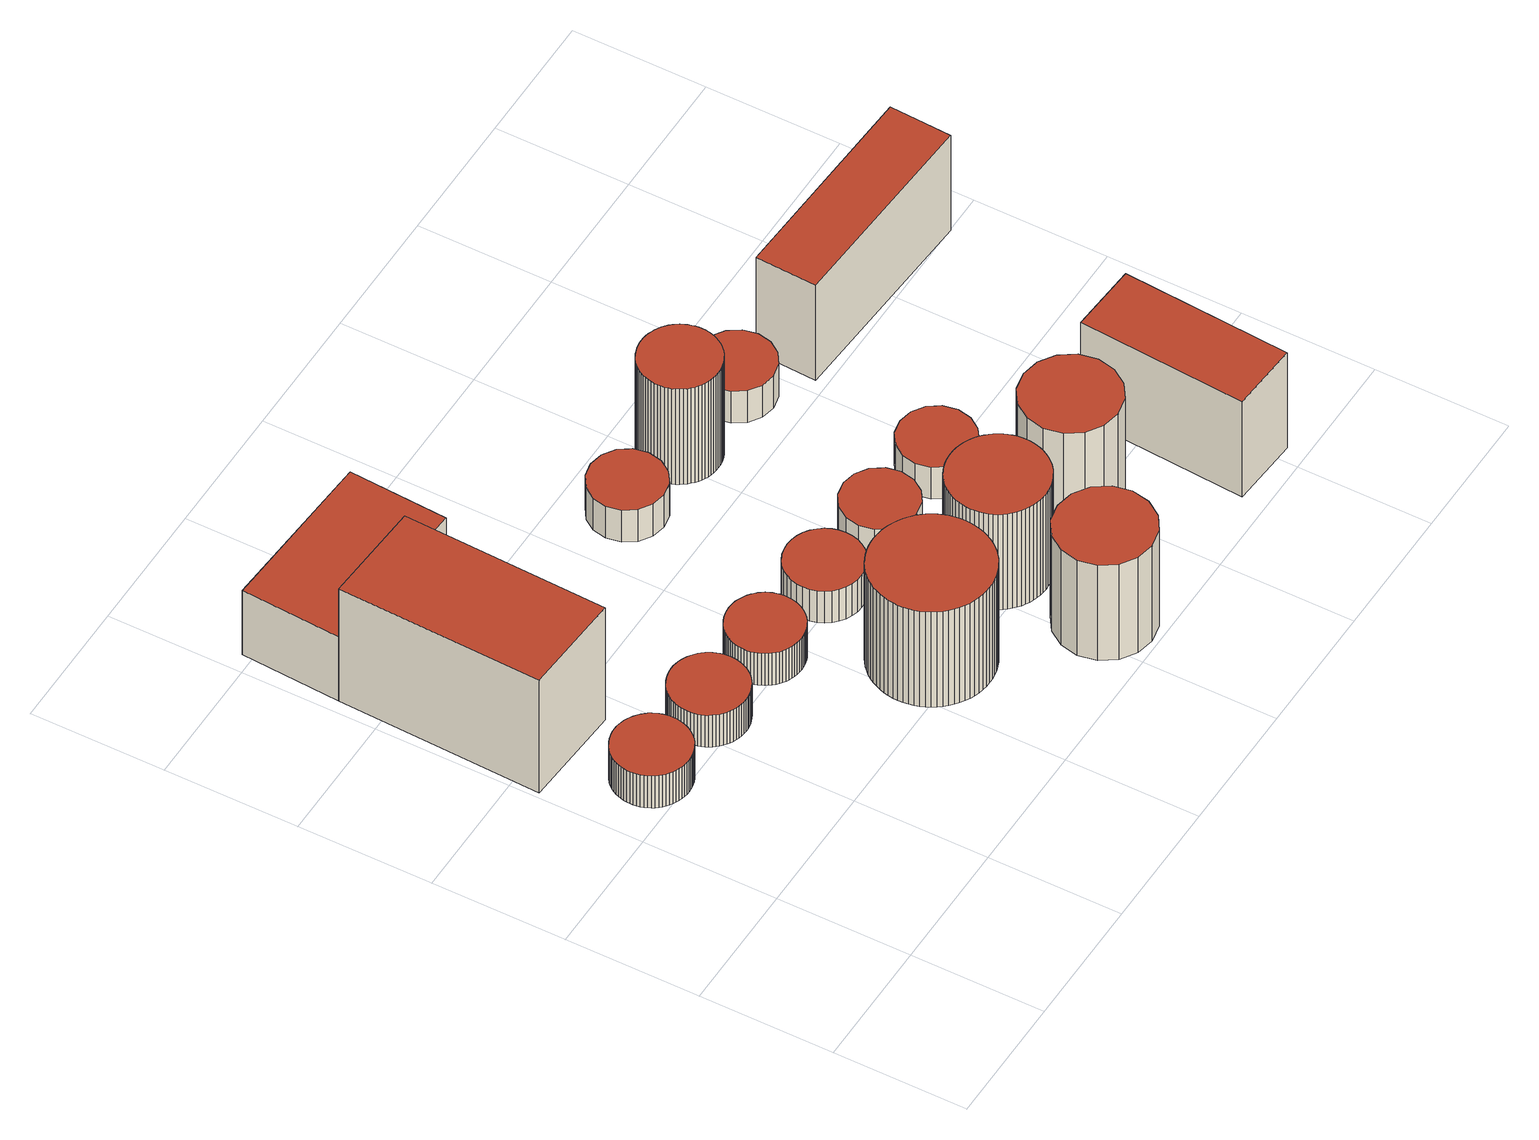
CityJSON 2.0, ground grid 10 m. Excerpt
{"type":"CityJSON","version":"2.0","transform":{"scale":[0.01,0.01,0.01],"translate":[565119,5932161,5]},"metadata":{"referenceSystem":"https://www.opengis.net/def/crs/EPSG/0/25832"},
"CityObjects":{
"building1":{"type":"Building","attributes":{"Gemeindeschluessel":"02000000","Geometrietyp2DReferenz":"3000","function":"51003_1205","roofType":"1000","measuredHeight":3},"geometry":[{"type":"MultiSurface","lod":"2","boundaries":[[[0,1,2,3,4,5,6,7,8,9,10,11,12,13,14,15,16,17,18,19,20,21,22,23,24,25,26,27,28,29,30,31,32,33,34,35,36,37,38,39,40,41,42,43,44,45,46,47,48,49,50,51,52,53,54,55,56,57,58,59,60,61,62,63,64,65,66,67,68,69,70,71]],[[72,73,74,75,76,77,78,79,80,81,82,83,84,85,86,87,88,89,90,91,92,93,94,95,96,97,98,99,100,101,102,103,104,105,106,107,108,109,110,111,112,113,114,115,116,117,118,119,120,121,122,123,124,125,126,127,128,129,130,131,132,133,134,135,136,137,138,139,140,141,142,143]],[[143,142,1,0]],[[142,141,2,1]],[[141,140,3,2]],[[140,139,4,3]],[[139,138,5,4]],[[138,137,6,5]],[[137,136,7,6]],[[136,135,8,7]],[[135,134,9,8]],[[134,133,10,9]],[[133,132,11,10]],[[132,131,12,11]],[[131,130,13,12]],[[130,129,14,13]],[[129,128,15,14]],[[128,127,16,15]],[[127,126,17,16]],[[126,125,18,17]],[[125,124,19,18]],[[124,123,20,19]],[[123,122,21,20]],[[122,121,22,21]],[[121,120,23,22]],[[120,119,24,23]],[[119,118,25,24]],[[118,117,26,25]],[[117,116,27,26]],[[116,115,28,27]],[[115,114,29,28]],[[114,113,30,29]],[[113,112,31,30]],[[112,111,32,31]],[[111,110,33,32]],[[110,109,34,33]],[[109,108,35,34]],[[108,107,36,35]],[[107,106,37,36]],[[106,105,38,37]],[[105,104,39,38]],[[104,103,40,39]],[[103,102,41,40]],[[102,101,42,41]],[[101,100,43,42]],[[100,99,44,43]],[[99,98,45,44]],[[98,97,46,45]],[[97,96,47,46]],[[96,95,48,47]],[[95,94,49,48]],[[94,93,50,49]],[[93,92,51,50]],[[92,91,52,51]],[[91,90,53,52]],[[90,89,54,53]],[[89,88,55,54]],[[88,87,56,55]],[[87,86,57,56]],[[86,85,58,57]],[[85,84,59,58]],[[84,83,60,59]],[[83,82,61,60]],[[82,81,62,61]],[[81,80,63,62]],[[80,79,64,63]],[[79,78,65,64]],[[78,77,66,65]],[[77,76,67,66]],[[76,75,68,67]],[[75,74,69,68]],[[74,73,70,69]],[[73,72,71,70]],[[72,143,0,71]]],"semantics":{"surfaces":[{"type":"GroundSurface"},{"type":"RoofSurface"},{"type":"WallSurface"}],"values":[0,1,2,2,2,2,2,2,2,2,2,2,2,2,2,2,2,2,2,2,2,2,2,2,2,2,2,2,2,2,2,2,2,2,2,2,2,2,2,2,2,2,2,2,2,2,2,2,2,2,2,2,2,2,2,2,2,2,2,2,2,2,2,2,2,2,2,2,2,2,2,2,2,2]}}]},
"building2":{"type":"Building","attributes":{"Gemeindeschluessel":"02000000","Geometrietyp2DReferenz":"3000","function":"51009_1610","roofType":"1000","measuredHeight":10.6},"geometry":[{"type":"MultiSurface","lod":"2","boundaries":[[[144,145,146,147]],[[148,149,150,151]],[[148,147,146,149]],[[149,146,145,150]],[[150,145,144,151]],[[151,144,147,148]]],"semantics":{"surfaces":[{"type":"RoofSurface"},{"type":"GroundSurface"},{"type":"WallSurface"}],"values":[0,1,2,2,2,2]}}]},
"building3":{"type":"Building","attributes":{"Gemeindeschluessel":"02000000","Geometrietyp2DReferenz":"3000","function":"51003_1205","roofType":"1000","measuredHeight":3},"geometry":[{"type":"MultiSurface","lod":"2","boundaries":[[[152,153,154,155,156,157,158,159,160,161,162,163,164,165,166,167,168,169,170,171,172,173,174,175,176,177,178,179,180,181,182,183,184,185,186,187,188,189,190,191,192,193,194,195,196,197,198,199,200,201,202,203,204,205,206,207,208,209,210,211,212,213,214,215,216,217,218,219,220,221,222,223]],[[224,225,226,227,228,229,230,231,232,233,234,235,236,237,238,239,240,241,242,243,244,245,246,247,248,249,250,251,252,253,254,255,256,257,258,259,260,261,262,263,264,265,266,267,268,269,270,271,272,273,274,275,276,277,278,279,280,281,282,283,284,285,286,287,288,289,290,291,292,293,294,295]],[[295,294,153,152]],[[294,293,154,153]],[[293,292,155,154]],[[292,291,156,155]],[[291,290,157,156]],[[290,289,158,157]],[[289,288,159,158]],[[288,287,160,159]],[[287,286,161,160]],[[286,285,162,161]],[[285,284,163,162]],[[284,283,164,163]],[[283,282,165,164]],[[282,281,166,165]],[[281,280,167,166]],[[280,279,168,167]],[[279,278,169,168]],[[278,277,170,169]],[[277,276,171,170]],[[276,275,172,171]],[[275,274,173,172]],[[274,273,174,173]],[[273,272,175,174]],[[272,271,176,175]],[[271,270,177,176]],[[270,269,178,177]],[[269,268,179,178]],[[268,267,180,179]],[[267,266,181,180]],[[266,265,182,181]],[[265,264,183,182]],[[264,263,184,183]],[[263,262,185,184]],[[262,261,186,185]],[[261,260,187,186]],[[260,259,188,187]],[[259,258,189,188]],[[258,257,190,189]],[[257,256,191,190]],[[256,255,192,191]],[[255,254,193,192]],[[254,253,194,193]],[[253,252,195,194]],[[252,251,196,195]],[[251,250,197,196]],[[250,249,198,197]],[[249,248,199,198]],[[248,247,200,199]],[[247,246,201,200]],[[246,245,202,201]],[[245,244,203,202]],[[244,243,204,203]],[[243,242,205,204]],[[242,241,206,205]],[[241,240,207,206]],[[240,239,208,207]],[[239,238,209,208]],[[238,237,210,209]],[[237,236,211,210]],[[236,235,212,211]],[[235,234,213,212]],[[234,233,214,213]],[[233,232,215,214]],[[232,231,216,215]],[[231,230,217,216]],[[230,229,218,217]],[[229,228,219,218]],[[228,227,220,219]],[[227,226,221,220]],[[226,225,222,221]],[[225,224,223,222]],[[224,295,152,223]]],"semantics":{"surfaces":[{"type":"GroundSurface"},{"type":"RoofSurface"},{"type":"WallSurface"}],"values":[0,1,2,2,2,2,2,2,2,2,2,2,2,2,2,2,2,2,2,2,2,2,2,2,2,2,2,2,2,2,2,2,2,2,2,2,2,2,2,2,2,2,2,2,2,2,2,2,2,2,2,2,2,2,2,2,2,2,2,2,2,2,2,2,2,2,2,2,2,2,2,2,2,2]}}]},
"building4":{"type":"Building","attributes":{"Gemeindeschluessel":"02000000","Geometrietyp2DReferenz":"3000","function":"51009_1610","roofType":"1000","measuredHeight":6.05},"geometry":[{"type":"MultiSurface","lod":"2","boundaries":[[[296,297,298,299]],[[149,300,301,302]],[[149,299,298,300]],[[300,298,297,301]],[[301,297,296,302]],[[149,302,296,299]]],"semantics":{"surfaces":[{"type":"RoofSurface"},{"type":"GroundSurface"},{"type":"WallSurface"}],"values":[0,1,2,2,2,2]}}]},
"building5":{"type":"Building","attributes":{"Gemeindeschluessel":"02000000","Geometrietyp2DReferenz":"3000","function":"51003_1205","roofType":"1000","measuredHeight":3},"geometry":[{"type":"MultiSurface","lod":"2","boundaries":[[[303,304,305,306,307,308,309,310,311,312,313,314,315,316,317,318,319,320,321,322,323,324,325,326,327,328,329,330,331,332,333,334,335,336,337,338,339,340,341,342,343,344,345,346,347,348,349,350,351,352,353,354,355,356,357,358,359,360,361,362,363,364,365,366,367,368,369,370,371,372,373,374]],[[375,376,377,378,379,380,381,382,383,384,385,386,387,388,389,390,391,392,393,394,395,396,397,398,399,400,401,402,403,404,405,406,407,408,409,410,411,412,413,414,415,416,417,418,419,420,421,422,423,424,425,426,427,428,429,430,431,432,433,434,435,436,437,438,439,440,441,442,443,444,445,446]],[[446,445,304,303]],[[445,444,305,304]],[[444,443,306,305]],[[443,442,307,306]],[[442,441,308,307]],[[441,440,309,308]],[[440,439,310,309]],[[439,438,311,310]],[[438,437,312,311]],[[437,436,313,312]],[[436,435,314,313]],[[435,434,315,314]],[[434,433,316,315]],[[433,432,317,316]],[[432,431,318,317]],[[431,430,319,318]],[[430,429,320,319]],[[429,428,321,320]],[[428,427,322,321]],[[427,426,323,322]],[[426,425,324,323]],[[425,424,325,324]],[[424,423,326,325]],[[423,422,327,326]],[[422,421,328,327]],[[421,420,329,328]],[[420,419,330,329]],[[419,418,331,330]],[[418,417,332,331]],[[417,416,333,332]],[[416,415,334,333]],[[415,414,335,334]],[[414,413,336,335]],[[413,412,337,336]],[[412,411,338,337]],[[411,410,339,338]],[[410,409,340,339]],[[409,408,341,340]],[[408,407,342,341]],[[407,406,343,342]],[[406,405,344,343]],[[405,404,345,344]],[[404,403,346,345]],[[403,402,347,346]],[[402,401,348,347]],[[401,400,349,348]],[[400,399,350,349]],[[399,398,351,350]],[[398,397,352,351]],[[397,396,353,352]],[[396,395,354,353]],[[395,394,355,354]],[[394,393,356,355]],[[393,392,357,356]],[[392,391,358,357]],[[391,390,359,358]],[[390,389,360,359]],[[389,388,361,360]],[[388,387,362,361]],[[387,386,363,362]],[[386,385,364,363]],[[385,384,365,364]],[[384,383,366,365]],[[383,382,367,366]],[[382,381,368,367]],[[381,380,369,368]],[[380,379,370,369]],[[379,378,371,370]],[[378,377,372,371]],[[377,376,373,372]],[[376,375,374,373]],[[375,446,303,374]]],"semantics":{"surfaces":[{"type":"GroundSurface"},{"type":"RoofSurface"},{"type":"WallSurface"}],"values":[0,1,2,2,2,2,2,2,2,2,2,2,2,2,2,2,2,2,2,2,2,2,2,2,2,2,2,2,2,2,2,2,2,2,2,2,2,2,2,2,2,2,2,2,2,2,2,2,2,2,2,2,2,2,2,2,2,2,2,2,2,2,2,2,2,2,2,2,2,2,2,2,2,2]}}]},
"building6":{"type":"Building","attributes":{"Gemeindeschluessel":"02000000","Geometrietyp2DReferenz":"3000","function":"51003_1205","roofType":"1000","measuredHeight":9},"geometry":[{"type":"MultiSurface","lod":"2","boundaries":[[[447,448,449,450,451,452,453,454,455,456,457,458,459,460,461,462,463,464,465,466,467,468,469,470,471,472,473,474,475,476,477,478,479,480,481,482,483,484,485,486,487,488,489,490,491,492,493,494,495,496,497,498,499,500,501,502,503,504,505,506,507,508,509,510,511,512,513,514,515,516,517,518]],[[519,520,521,522,523,524,525,526,527,528,529,530,531,532,533,534,535,536,537,538,539,540,541,542,543,544,545,546,547,548,549,550,551,552,553,554,555,556,557,558,559,560,561,562,563,564,565,566,567,568,569,570,571,572,573,574,575,576,577,578,579,580,581,582,583,584,585,586,587,588,589,590]],[[590,589,448,447]],[[589,588,449,448]],[[588,587,450,449]],[[587,586,451,450]],[[586,585,452,451]],[[585,584,453,452]],[[584,583,454,453]],[[583,582,455,454]],[[582,581,456,455]],[[581,580,457,456]],[[580,579,458,457]],[[579,578,459,458]],[[578,577,460,459]],[[577,576,461,460]],[[576,575,462,461]],[[575,574,463,462]],[[574,573,464,463]],[[573,572,465,464]],[[572,571,466,465]],[[571,570,467,466]],[[570,569,468,467]],[[569,568,469,468]],[[568,567,470,469]],[[567,566,471,470]],[[566,565,472,471]],[[565,564,473,472]],[[564,563,474,473]],[[563,562,475,474]],[[562,561,476,475]],[[561,560,477,476]],[[560,559,478,477]],[[559,558,479,478]],[[558,557,480,479]],[[557,556,481,480]],[[556,555,482,481]],[[555,554,483,482]],[[554,553,484,483]],[[553,552,485,484]],[[552,551,486,485]],[[551,550,487,486]],[[550,549,488,487]],[[549,548,489,488]],[[548,547,490,489]],[[547,546,491,490]],[[546,545,492,491]],[[545,544,493,492]],[[544,543,494,493]],[[543,542,495,494]],[[542,541,496,495]],[[541,540,497,496]],[[540,539,498,497]],[[539,538,499,498]],[[538,537,500,499]],[[537,536,501,500]],[[536,535,502,501]],[[535,534,503,502]],[[534,533,504,503]],[[533,532,505,504]],[[532,531,506,505]],[[531,530,507,506]],[[530,529,508,507]],[[529,528,509,508]],[[528,527,510,509]],[[527,526,511,510]],[[526,525,512,511]],[[525,524,513,512]],[[524,523,514,513]],[[523,522,515,514]],[[522,521,516,515]],[[521,520,517,516]],[[520,519,518,517]],[[519,590,447,518]]],"semantics":{"surfaces":[{"type":"GroundSurface"},{"type":"RoofSurface"},{"type":"WallSurface"}],"values":[0,1,2,2,2,2,2,2,2,2,2,2,2,2,2,2,2,2,2,2,2,2,2,2,2,2,2,2,2,2,2,2,2,2,2,2,2,2,2,2,2,2,2,2,2,2,2,2,2,2,2,2,2,2,2,2,2,2,2,2,2,2,2,2,2,2,2,2,2,2,2,2,2,2]}}]},
"building7":{"type":"Building","attributes":{"Gemeindeschluessel":"02000000","Geometrietyp2DReferenz":"3000","function":"51003_1205","roofType":"1000","measuredHeight":3},"geometry":[{"type":"MultiSurface","lod":"2","boundaries":[[[591,592,593,594,595,596,597,598,599,600,601,602,603,604,605,606,607,608,609,610,611,612,613,614,615,616,617,618,619,620,621,622,623,624,625,626]],[[627,628,629,630,631,632,633,634,635,636,637,638,639,640,641,642,643,644,645,646,647,648,649,650,651,652,653,654,655,656,657,658,659,660,661,662]],[[662,661,592,591]],[[661,660,593,592]],[[660,659,594,593]],[[659,658,595,594]],[[658,657,596,595]],[[657,656,597,596]],[[656,655,598,597]],[[655,654,599,598]],[[654,653,600,599]],[[653,652,601,600]],[[652,651,602,601]],[[651,650,603,602]],[[650,649,604,603]],[[649,648,605,604]],[[648,647,606,605]],[[647,646,607,606]],[[646,645,608,607]],[[645,644,609,608]],[[644,643,610,609]],[[643,642,611,610]],[[642,641,612,611]],[[641,640,613,612]],[[640,639,614,613]],[[639,638,615,614]],[[638,637,616,615]],[[637,636,617,616]],[[636,635,618,617]],[[635,634,619,618]],[[634,633,620,619]],[[633,632,621,620]],[[632,631,622,621]],[[631,630,623,622]],[[630,629,624,623]],[[629,628,625,624]],[[628,627,626,625]],[[627,662,591,626]]],"semantics":{"surfaces":[{"type":"GroundSurface"},{"type":"RoofSurface"},{"type":"WallSurface"}],"values":[0,1,2,2,2,2,2,2,2,2,2,2,2,2,2,2,2,2,2,2,2,2,2,2,2,2,2,2,2,2,2,2,2,2,2,2,2,2]}}]},
"building8":{"type":"Building","attributes":{"Gemeindeschluessel":"02000000","Geometrietyp2DReferenz":"3000","function":"51003_1205","roofType":"1000","measuredHeight":9},"geometry":[{"type":"MultiSurface","lod":"2","boundaries":[[[663,664,665,666,667,668,669,670,671,672,673,674,675,676,677,678]],[[679,680,681,682,683,684,685,686,687,688,689,690,691,692,693,694]],[[694,693,664,663]],[[693,692,665,664]],[[692,691,666,665]],[[691,690,667,666]],[[690,689,668,667]],[[689,688,669,668]],[[688,687,670,669]],[[687,686,671,670]],[[686,685,672,671]],[[685,684,673,672]],[[684,683,674,673]],[[683,682,675,674]],[[682,681,676,675]],[[681,680,677,676]],[[680,679,678,677]],[[679,694,663,678]]],"semantics":{"surfaces":[{"type":"GroundSurface"},{"type":"RoofSurface"},{"type":"WallSurface"}],"values":[0,1,2,2,2,2,2,2,2,2,2,2,2,2,2,2,2,2]}}]},
"building9":{"type":"Building","attributes":{"Gemeindeschluessel":"02000000","Geometrietyp2DReferenz":"3000","function":"51003_1205","roofType":"1000","measuredHeight":3},"geometry":[{"type":"MultiSurface","lod":"2","boundaries":[[[695,696,697,698,699,700,701,702,703,704,705,706,707,708,709,710]],[[711,712,713,714,715,716,717,718,719,720,721,722,723,724,725,726]],[[726,725,696,695]],[[725,724,697,696]],[[724,723,698,697]],[[723,722,699,698]],[[722,721,700,699]],[[721,720,701,700]],[[720,719,702,701]],[[719,718,703,702]],[[718,717,704,703]],[[717,716,705,704]],[[716,715,706,705]],[[715,714,707,706]],[[714,713,708,707]],[[713,712,709,708]],[[712,711,710,709]],[[711,726,695,710]]],"semantics":{"surfaces":[{"type":"GroundSurface"},{"type":"RoofSurface"},{"type":"WallSurface"}],"values":[0,1,2,2,2,2,2,2,2,2,2,2,2,2,2,2,2,2]}}]},
"building10":{"type":"Building","attributes":{"Gemeindeschluessel":"02000000","Geometrietyp2DReferenz":"3000","function":"51003_1205","roofType":"1000","measuredHeight":9},"geometry":[{"type":"MultiSurface","lod":"2","boundaries":[[[727,728,729,730,731,732,733,734,735,736,737,738,739,740,741,742,743,744,745,746,747,748,749,750,751,752,753,754,755,756,757,758,759,760,761,762,763,764,765,766,767,768,769,770,771,772,773,774,775,776,777,778,779,780,781,782,783,784,785,786,787,788,789,790,791,792,793,794,795,796,797,798]],[[799,800,801,802,803,804,805,806,807,808,809,810,811,812,813,814,815,816,817,818,819,820,821,822,823,824,825,826,827,828,829,830,831,832,833,834,835,836,837,838,839,840,841,842,843,844,845,846,847,848,849,850,851,852,853,854,855,856,857,858,859,860,861,862,863,864,865,866,867,868,869,870]],[[870,869,728,727]],[[869,868,729,728]],[[868,867,730,729]],[[867,866,731,730]],[[866,865,732,731]],[[865,864,733,732]],[[864,863,734,733]],[[863,862,735,734]],[[862,861,736,735]],[[861,860,737,736]],[[860,859,738,737]],[[859,858,739,738]],[[858,857,740,739]],[[857,856,741,740]],[[856,855,742,741]],[[855,854,743,742]],[[854,853,744,743]],[[853,852,745,744]],[[852,851,746,745]],[[851,850,747,746]],[[850,849,748,747]],[[849,848,749,748]],[[848,847,750,749]],[[847,846,751,750]],[[846,845,752,751]],[[845,844,753,752]],[[844,843,754,753]],[[843,842,755,754]],[[842,841,756,755]],[[841,840,757,756]],[[840,839,758,757]],[[839,838,759,758]],[[838,837,760,759]],[[837,836,761,760]],[[836,835,762,761]],[[835,834,763,762]],[[834,833,764,763]],[[833,832,765,764]],[[832,831,766,765]],[[831,830,767,766]],[[830,829,768,767]],[[829,828,769,768]],[[828,827,770,769]],[[827,826,771,770]],[[826,825,772,771]],[[825,824,773,772]],[[824,823,774,773]],[[823,822,775,774]],[[822,821,776,775]],[[821,820,777,776]],[[820,819,778,777]],[[819,818,779,778]],[[818,817,780,779]],[[817,816,781,780]],[[816,815,782,781]],[[815,814,783,782]],[[814,813,784,783]],[[813,812,785,784]],[[812,811,786,785]],[[811,810,787,786]],[[810,809,788,787]],[[809,808,789,788]],[[808,807,790,789]],[[807,806,791,790]],[[806,805,792,791]],[[805,804,793,792]],[[804,803,794,793]],[[803,802,795,794]],[[802,801,796,795]],[[801,800,797,796]],[[800,799,798,797]],[[799,870,727,798]]],"semantics":{"surfaces":[{"type":"GroundSurface"},{"type":"RoofSurface"},{"type":"WallSurface"}],"values":[0,1,2,2,2,2,2,2,2,2,2,2,2,2,2,2,2,2,2,2,2,2,2,2,2,2,2,2,2,2,2,2,2,2,2,2,2,2,2,2,2,2,2,2,2,2,2,2,2,2,2,2,2,2,2,2,2,2,2,2,2,2,2,2,2,2,2,2,2,2,2,2,2,2]}}]},
"building11":{"type":"Building","attributes":{"Gemeindeschluessel":"02000000","Geometrietyp2DReferenz":"3000","function":"51003_1205","roofType":"1000","measuredHeight":3},"geometry":[{"type":"MultiSurface","lod":"2","boundaries":[[[871,872,873,874,875,876,877,878,879,880,881,882,883,884,885,886]],[[887,888,889,890,891,892,893,894,895,896,897,898,899,900,901,902]],[[902,901,872,871]],[[901,900,873,872]],[[900,899,874,873]],[[899,898,875,874]],[[898,897,876,875]],[[897,896,877,876]],[[896,895,878,877]],[[895,894,879,878]],[[894,893,880,879]],[[893,892,881,880]],[[892,891,882,881]],[[891,890,883,882]],[[890,889,884,883]],[[889,888,885,884]],[[888,887,886,885]],[[887,902,871,886]]],"semantics":{"surfaces":[{"type":"GroundSurface"},{"type":"RoofSurface"},{"type":"WallSurface"}],"values":[0,1,2,2,2,2,2,2,2,2,2,2,2,2,2,2,2,2]}}]},
"building12":{"type":"Building","attributes":{"Gemeindeschluessel":"02000000","Geometrietyp2DReferenz":"3000","function":"51003_1205","roofType":"1000","measuredHeight":9},"geometry":[{"type":"MultiSurface","lod":"2","boundaries":[[[903,904,905,906,907,908,909,910,911,912,913,914,915,916,917,918,919,920,921,922,923,924,925,926,927,928,929,930,931,932,933,934,935,936,937,938,939,940,941,942,943,944,945,946,947,948,949,950,951,952,953,954,955,956,957,958,959,960,961,962,963,964,965,966,967,968,969,970,971,972,973,974]],[[975,976,977,978,979,980,981,982,983,984,985,986,987,988,989,990,991,992,993,994,995,996,997,998,999,1000,1001,1002,1003,1004,1005,1006,1007,1008,1009,1010,1011,1012,1013,1014,1015,1016,1017,1018,1019,1020,1021,1022,1023,1024,1025,1026,1027,1028,1029,1030,1031,1032,1033,1034,1035,1036,1037,1038,1039,1040,1041,1042,1043,1044,1045,1046]],[[1046,1045,904,903]],[[1045,1044,905,904]],[[1044,1043,906,905]],[[1043,1042,907,906]],[[1042,1041,908,907]],[[1041,1040,909,908]],[[1040,1039,910,909]],[[1039,1038,911,910]],[[1038,1037,912,911]],[[1037,1036,913,912]],[[1036,1035,914,913]],[[1035,1034,915,914]],[[1034,1033,916,915]],[[1033,1032,917,916]],[[1032,1031,918,917]],[[1031,1030,919,918]],[[1030,1029,920,919]],[[1029,1028,921,920]],[[1028,1027,922,921]],[[1027,1026,923,922]],[[1026,1025,924,923]],[[1025,1024,925,924]],[[1024,1023,926,925]],[[1023,1022,927,926]],[[1022,1021,928,927]],[[1021,1020,929,928]],[[1020,1019,930,929]],[[1019,1018,931,930]],[[1018,1017,932,931]],[[1017,1016,933,932]],[[1016,1015,934,933]],[[1015,1014,935,934]],[[1014,1013,936,935]],[[1013,1012,937,936]],[[1012,1011,938,937]],[[1011,1010,939,938]],[[1010,1009,940,939]],[[1009,1008,941,940]],[[1008,1007,942,941]],[[1007,1006,943,942]],[[1006,1005,944,943]],[[1005,1004,945,944]],[[1004,1003,946,945]],[[1003,1002,947,946]],[[1002,1001,948,947]],[[1001,1000,949,948]],[[1000,999,950,949]],[[999,998,951,950]],[[998,997,952,951]],[[997,996,953,952]],[[996,995,954,953]],[[995,994,955,954]],[[994,993,956,955]],[[993,992,957,956]],[[992,991,958,957]],[[991,990,959,958]],[[990,989,960,959]],[[989,988,961,960]],[[988,987,962,961]],[[987,986,963,962]],[[986,985,964,963]],[[985,984,965,964]],[[984,983,966,965]],[[983,982,967,966]],[[982,981,968,967]],[[981,980,969,968]],[[980,979,970,969]],[[979,978,971,970]],[[978,977,972,971]],[[977,976,973,972]],[[976,975,974,973]],[[975,1046,903,974]]],"semantics":{"surfaces":[{"type":"GroundSurface"},{"type":"RoofSurface"},{"type":"WallSurface"}],"values":[0,1,2,2,2,2,2,2,2,2,2,2,2,2,2,2,2,2,2,2,2,2,2,2,2,2,2,2,2,2,2,2,2,2,2,2,2,2,2,2,2,2,2,2,2,2,2,2,2,2,2,2,2,2,2,2,2,2,2,2,2,2,2,2,2,2,2,2,2,2,2,2,2,2]}}]},
"building13":{"type":"Building","attributes":{"Gemeindeschluessel":"02000000","Geometrietyp2DReferenz":"3000","function":"51003_1205","roofType":"1000","measuredHeight":3},"geometry":[{"type":"MultiSurface","lod":"2","boundaries":[[[1047,1048,1049,1050,1051,1052,1053,1054,1055,1056,1057,1058,1059,1060,1061,1062]],[[1063,1064,1065,1066,1067,1068,1069,1070,1071,1072,1073,1074,1075,1076,1077,1078]],[[1078,1077,1048,1047]],[[1077,1076,1049,1048]],[[1076,1075,1050,1049]],[[1075,1074,1051,1050]],[[1074,1073,1052,1051]],[[1073,1072,1053,1052]],[[1072,1071,1054,1053]],[[1071,1070,1055,1054]],[[1070,1069,1056,1055]],[[1069,1068,1057,1056]],[[1068,1067,1058,1057]],[[1067,1066,1059,1058]],[[1066,1065,1060,1059]],[[1065,1064,1061,1060]],[[1064,1063,1062,1061]],[[1063,1078,1047,1062]]],"semantics":{"surfaces":[{"type":"GroundSurface"},{"type":"RoofSurface"},{"type":"WallSurface"}],"values":[0,1,2,2,2,2,2,2,2,2,2,2,2,2,2,2,2,2]}}]},
"building14":{"type":"Building","attributes":{"Gemeindeschluessel":"02000000","Geometrietyp2DReferenz":"3000","function":"51003_1205","roofType":"1000","measuredHeight":9},"geometry":[{"type":"MultiSurface","lod":"2","boundaries":[[[1079,1080,1081,1082,1083,1084,1085,1086,1087,1088,1089,1090,1091,1092,1093,1094]],[[1095,1096,1097,1098,1099,1100,1101,1102,1103,1104,1105,1106,1107,1108,1109,1110]],[[1110,1109,1080,1079]],[[1109,1108,1081,1080]],[[1108,1107,1082,1081]],[[1107,1106,1083,1082]],[[1106,1105,1084,1083]],[[1105,1104,1085,1084]],[[1104,1103,1086,1085]],[[1103,1102,1087,1086]],[[1102,1101,1088,1087]],[[1101,1100,1089,1088]],[[1100,1099,1090,1089]],[[1099,1098,1091,1090]],[[1098,1097,1092,1091]],[[1097,1096,1093,1092]],[[1096,1095,1094,1093]],[[1095,1110,1079,1094]]],"semantics":{"surfaces":[{"type":"GroundSurface"},{"type":"RoofSurface"},{"type":"WallSurface"}],"values":[0,1,2,2,2,2,2,2,2,2,2,2,2,2,2,2,2,2]}}]},
"building15":{"type":"Building","attributes":{"Gemeindeschluessel":"02000000","Geometrietyp2DReferenz":"3000","function":"51003_1205","roofType":"1000","measuredHeight":3},"geometry":[{"type":"MultiSurface","lod":"2","boundaries":[[[1111,1112,1113,1114,1115,1116,1117,1118,1119,1120,1121,1122,1123,1124,1125,1126]],[[1127,1128,1129,1130,1131,1132,1133,1134,1135,1136,1137,1138,1139,1140,1141,1142]],[[1142,1141,1112,1111]],[[1141,1140,1113,1112]],[[1140,1139,1114,1113]],[[1139,1138,1115,1114]],[[1138,1137,1116,1115]],[[1137,1136,1117,1116]],[[1136,1135,1118,1117]],[[1135,1134,1119,1118]],[[1134,1133,1120,1119]],[[1133,1132,1121,1120]],[[1132,1131,1122,1121]],[[1131,1130,1123,1122]],[[1130,1129,1124,1123]],[[1129,1128,1125,1124]],[[1128,1127,1126,1125]],[[1127,1142,1111,1126]]],"semantics":{"surfaces":[{"type":"GroundSurface"},{"type":"RoofSurface"},{"type":"WallSurface"}],"values":[0,1,2,2,2,2,2,2,2,2,2,2,2,2,2,2,2,2]}}]},
"building16":{"type":"Building","attributes":{"Gemeindeschluessel":"02000000","Geometrietyp2DReferenz":"3000","function":"31001_2500","roofType":"1000","measuredHeight":9,"storeysAboveGround":2},"geometry":[{"type":"MultiSurface","lod":"2","boundaries":[[[1143,1144,1145,1146]],[[1147,1148,1149,1150]],[[1150,1149,1144,1143]],[[1149,1148,1145,1144]],[[1148,1147,1146,1145]],[[1147,1150,1143,1146]]],"semantics":{"surfaces":[{"type":"GroundSurface"},{"type":"RoofSurface"},{"type":"WallSurface"}],"values":[0,1,2,2,2,2]}}]},
"building17":{"type":"Building","attributes":{"Gemeindeschluessel":"02000000","Geometrietyp2DReferenz":"3000","function":"31001_2100","roofType":"1000","measuredHeight":9,"storeysAboveGround":1},"geometry":[{"type":"MultiSurface","lod":"2","boundaries":[[[1151,1152,1153,1154]],[[1155,1156,1157,1158]],[[1158,1157,1152,1151]],[[1157,1156,1153,1152]],[[1156,1155,1154,1153]],[[1155,1158,1151,1154]]],"semantics":{"surfaces":[{"type":"GroundSurface"},{"type":"RoofSurface"},{"type":"WallSurface"}],"values":[0,1,2,2,2,2]}}]}
},
"vertices":[
[524,2517,61],[548,2516,61],[573,2513,61],[596,2507,61],[620,2500,61],[642,2491,61],[664,2479,61],[684,2466,61],[704,2451,61],[722,2435,61],[738,2417,61],[753,2398,61],[766,2377,61],[777,2355,61],[787,2333,61],[794,2310,61],[799,2286,61],[803,2262,61],[804,2237,61],[803,2213,61],[799,2189,61],[794,2165,61],[787,2142,61],[777,2119,61],[766,2098,61],[753,2077,61],[738,2058,61],[722,2040,61],[704,2023,61],[684,2008,61],[664,1995,61],[642,1984,61],[620,1975,61],[596,1967,61],[573,1962,61],[548,1959,61],[524,1958,61],[500,1959,61],[476,1962,61],[452,1967,61],[429,1975,61],[406,1984,61],[384,1995,61],[364,2008,61],[344,2023,61],[326,2040,61],[310,2058,61],[295,2077,61],[282,2098,61],[271,2119,61],[261,2142,61],[254,2165,61],[249,2189,61],[246,2213,61],[245,2237,61],[246,2262,61],[249,2286,61],[254,2310,61],[261,2333,61],[271,2355,61],[282,2377,61],[295,2398,61],[310,2417,61],[326,2435,61],[344,2451,61],[364,2466,61],[384,2479,61],[406,2491,61],[429,2500,61],[452,2507,61],[476,2513,61],[500,2516,61],[500,2516,361],[476,2513,361],[452,2507,361],[429,2500,361],[406,2491,361],[384,2479,361],[364,2466,361],[344,2451,361],[326,2435,361],[310,2417,361],[295,2398,361],[282,2377,361],[271,2355,361],[261,2333,361],[254,2310,361],[249,2286,361],[246,2262,361],[245,2237,361],[246,2213,361],[249,2189,361],[254,2165,361],[261,2142,361],[271,2119,361],[282,2098,361],[295,2077,361],[310,2058,361],[326,2040,361],[344,2023,361],[364,2008,361],[384,1995,361],[406,1984,361],[429,1975,361],[452,1967,361],[476,1962,361],[500,1959,361],[524,1958,361],[548,1959,361],[573,1962,361],[596,1967,361],[620,1975,361],[642,1984,361],[664,1995,361],[684,2008,361],[704,2023,361],[722,2040,361],[738,2058,361],[753,2077,361],[766,2098,361],[777,2119,361],[787,2142,361],[794,2165,361],[799,2189,361],[803,2213,361],[804,2237,361],[803,2262,361],[799,2286,361],[794,2310,361],[787,2333,361],[777,2355,361],[766,2377,361],[753,2398,361],[738,2417,361],[722,2435,361],[704,2451,361],[684,2466,361],[664,2479,361],[642,2491,361],[620,2500,361],[596,2507,361],[573,2513,361],[548,2516,361],[524,2517,361],
[811,2750,1117],[866,4281,1117],[92,4327,1117],[37,2796,1117],[37,2796,56],[92,4327,56],[866,4281,56],[811,2750,56],
[1177,2467,60],[1201,2466,60],[1225,2462,60],[1249,2457,60],[1272,2450,60],[1295,2440,60],[1316,2429,60],[1337,2416,60],[1356,2401,60],[1374,2385,60],[1391,2367,60],[1406,2347,60],[1419,2327,60],[1430,2305,60],[1439,2283,60],[1446,2259,60],[1452,2236,60],[1455,2211,60],[1456,2187,60],[1455,2163,60],[1452,2139,60],[1446,2115,60],[1439,2092,60],[1430,2069,60],[1419,2047,60],[1405,2027,60],[1391,2008,60],[1374,1990,60],[1356,1973,60],[1337,1958,60],[1316,1945,60],[1295,1934,60],[1272,1925,60],[1249,1917,60],[1225,1912,60],[1201,1909,60],[1177,1908,60],[1152,1909,60],[1128,1912,60],[1104,1917,60],[1081,1925,60],[1058,1934,60],[1037,1945,60],[1016,1958,60],[997,1973,60],[979,1990,60],[962,2008,60],[948,2027,60],[934,2048,60],[923,2069,60],[914,2092,60],[907,2115,60],[901,2139,60],[898,2163,60],[897,2187,60],[898,2212,60],[901,2236,60],[907,2260,60],[914,2283,60],[923,2305,60],[935,2327,60],[948,2348,60],[962,2367,60],[979,2385,60],[997,2401,60],[1016,2416,60],[1037,2429,60],[1058,2440,60],[1081,2450,60],[1104,2457,60],[1128,2462,60],[1152,2466,60],[1152,2466,360],[1128,2462,360],[1104,2457,360],[1081,2450,360],[1058,2440,360],[1037,2429,360],[1016,2416,360],[997,2401,360],[979,2385,360],[962,2367,360],[948,2348,360],[935,2327,360],[923,2305,360],[914,2283,360],[907,2260,360],[901,2236,360],[898,2212,360],[897,2187,360],[898,2163,360],[901,2139,360],[907,2115,360],[914,2092,360],[923,2069,360],[934,2048,360],[948,2027,360],[962,2008,360],[979,1990,360],[997,1973,360],[1016,1958,360],[1037,1945,360],[1058,1934,360],[1081,1925,360],[1104,1917,360],[1128,1912,360],[1152,1909,360],[1177,1908,360],[1201,1909,360],[1225,1912,360],[1249,1917,360],[1272,1925,360],[1295,1934,360],[1316,1945,360],[1337,1958,360],[1356,1973,360],[1374,1990,360],[1391,2008,360],[1405,2027,360],[1419,2047,360],[1430,2069,360],[1439,2092,360],[1446,2115,360],[1452,2139,360],[1455,2163,360],[1456,2187,360],[1455,2211,360],[1452,2236,360],[1446,2259,360],[1439,2283,360],[1430,2305,360],[1419,2327,360],[1406,2347,360],[1391,2367,360],[1374,2385,360],[1356,2401,360],[1337,2416,360],[1316,2429,360],[1295,2440,360],[1272,2450,360],[1249,2457,360],[1225,2462,360],[1201,2466,360],[1177,2467,360],
[1353,4251,661],[1397,4997,661],[136,5072,661],[92,4327,661],[136,5072,56],[1397,4997,56],[1353,4251,56],
[1827,2415,59],[1851,2414,59],[1875,2411,59],[1898,2406,59],[1920,2399,59],[1942,2389,59],[1964,2378,59],[1983,2366,59],[2002,2351,59],[2020,2335,59],[2036,2318,59],[2050,2299,59],[2063,2279,59],[2074,2258,59],[2083,2236,59],[2090,2213,59],[2095,2190,59],[2099,2166,59],[2100,2143,59],[2098,2119,59],[2095,2095,59],[2090,2072,59],[2083,2050,59],[2074,2028,59],[2063,2007,59],[2050,1987,59],[2036,1968,59],[2020,1950,59],[2002,1934,59],[1983,1920,59],[1963,1907,59],[1942,1896,59],[1920,1887,59],[1898,1880,59],[1875,1875,59],[1851,1872,59],[1827,1870,59],[1804,1872,59],[1780,1875,59],[1757,1880,59],[1734,1887,59],[1712,1896,59],[1691,1907,59],[1671,1920,59],[1652,1934,59],[1635,1950,59],[1619,1968,59],[1604,1987,59],[1592,2007,59],[1581,2028,59],[1571,2050,59],[1564,2072,59],[1559,2095,59],[1556,2119,59],[1555,2143,59],[1556,2166,59],[1559,2190,59],[1564,2213,59],[1572,2236,59],[1581,2258,59],[1592,2279,59],[1604,2299,59],[1619,2318,59],[1635,2335,59],[1652,2351,59],[1671,2366,59],[1691,2378,59],[1712,2389,59],[1734,2399,59],[1757,2406,59],[1780,2411,59],[1804,2414,59],[1804,2414,359],[1780,2411,359],[1757,2406,359],[1734,2399,359],[1712,2389,359],[1691,2378,359],[1671,2366,359],[1652,2351,359],[1635,2335,359],[1619,2318,359],[1604,2299,359],[1592,2279,359],[1581,2258,359],[1572,2236,359],[1564,2213,359],[1559,2190,359],[1556,2166,359],[1555,2143,359],[1556,2119,359],[1559,2095,359],[1564,2072,359],[1571,2050,359],[1581,2028,359],[1592,2007,359],[1604,1987,359],[1619,1968,359],[1635,1950,359],[1652,1934,359],[1671,1920,359],[1691,1907,359],[1712,1896,359],[1734,1887,359],[1757,1880,359],[1780,1875,359],[1804,1872,359],[1827,1870,359],[1851,1872,359],[1875,1875,359],[1898,1880,359],[1920,1887,359],[1942,1896,359],[1963,1907,359],[1983,1920,359],[2002,1934,359],[2020,1950,359],[2036,1968,359],[2050,1987,359],[2063,2007,359],[2074,2028,359],[2083,2050,359],[2090,2072,359],[2095,2095,359],[2098,2119,359],[2100,2143,359],[2099,2166,359],[2095,2190,359],[2090,2213,359],[2083,2236,359],[2074,2258,359],[2063,2279,359],[2050,2299,359],[2036,2318,359],[2020,2335,359],[2002,2351,359],[1983,2366,359],[1964,2378,359],[1942,2389,359],[1920,2399,359],[1898,2406,359],[1875,2411,359],[1851,2414,359],[1827,2415,359],
[2334,1628,66],[2372,1626,66],[2410,1621,66],[2447,1613,66],[2483,1601,66],[2518,1587,66],[2552,1569,66],[2584,1549,66],[2614,1526,66],[2642,1500,66],[2668,1472,66],[2691,1442,66],[2711,1410,66],[2729,1376,66],[2743,1341,66],[2755,1305,66],[2763,1268,66],[2768,1230,66],[2770,1192,66],[2768,1154,66],[2763,1117,66],[2755,1080,66],[2743,1044,66],[2729,1008,66],[2711,975,66],[2691,943,66],[2668,913,66],[2642,885,66],[2614,859,66],[2584,836,66],[2552,816,66],[2518,798,66],[2483,783,66],[2447,772,66],[2410,764,66],[2372,759,66],[2334,757,66],[2296,759,66],[2259,764,66],[2222,772,66],[2185,783,66],[2150,798,66],[2117,816,66],[2085,836,66],[2055,859,66],[2027,885,66],[2001,913,66],[1978,943,66],[1957,975,66],[1940,1008,66],[1925,1044,66],[1914,1080,66],[1906,1117,66],[1901,1154,66],[1899,1192,66],[1901,1230,66],[1906,1268,66],[1914,1305,66],[1925,1341,66],[1940,1376,66],[1957,1410,66],[1978,1442,66],[2001,1472,66],[2027,1500,66],[2055,1526,66],[2085,1549,66],[2117,1569,66],[2151,1587,66],[2186,1601,66],[2222,1613,66],[2259,1621,66],[2296,1626,66],[2296,1626,966],[2259,1621,966],[2222,1613,966],[2186,1601,966],[2151,1587,966],[2117,1569,966],[2085,1549,966],[2055,1526,966],[2027,1500,966],[2001,1472,966],[1978,1442,966],[1957,1410,966],[1940,1376,966],[1925,1341,966],[1914,1305,966],[1906,1268,966],[1901,1230,966],[1899,1192,966],[1901,1154,966],[1906,1117,966],[1914,1080,966],[1925,1044,966],[1940,1008,966],[1957,975,966],[1978,943,966],[2001,913,966],[2027,885,966],[2055,859,966],[2085,836,966],[2117,816,966],[2150,798,966],[2185,783,966],[2222,772,966],[2259,764,966],[2296,759,966],[2334,757,966],[2372,759,966],[2410,764,966],[2447,772,966],[2483,783,966],[2518,798,966],[2552,816,966],[2584,836,966],[2614,859,966],[2642,885,966],[2668,913,966],[2691,943,966],[2711,975,966],[2729,1008,966],[2743,1044,966],[2755,1080,966],[2763,1117,966],[2768,1154,966],[2770,1192,966],[2768,1230,966],[2763,1268,966],[2755,1305,966],[2743,1341,966],[2729,1376,966],[2711,1410,966],[2691,1442,966],[2668,1472,966],[2642,1500,966],[2614,1526,966],[2584,1549,966],[2552,1569,966],[2518,1587,966],[2483,1601,966],[2447,1613,966],[2410,1621,966],[2372,1626,966],[2334,1628,966],
[2504,2370,59],[2553,2366,59],[2600,2353,59],[2644,2333,59],[2684,2305,59],[2718,2270,59],[2746,2231,59],[2767,2186,59],[2779,2139,59],[2783,2091,59],[2779,2042,59],[2767,1995,59],[2746,1951,59],[2718,1911,59],[2684,1877,59],[2644,1849,59],[2599,1828,59],[2552,1815,59],[2504,1811,59],[2455,1816,59],[2408,1828,59],[2364,1849,59],[2324,1877,59],[2290,1911,59],[2262,1951,59],[2241,1995,59],[2229,2042,59],[2224,2091,59],[2229,2139,59],[2241,2186,59],[2262,2231,59],[2290,2271,59],[2324,2305,59],[2364,2333,59],[2408,2354,59],[2456,2366,59],[2456,2366,359],[2408,2354,359],[2364,2333,359],[2324,2305,359],[2290,2271,359],[2262,2231,359],[2241,2186,359],[2229,2139,359],[2224,2091,359],[2229,2042,359],[2241,1995,359],[2262,1951,359],[2290,1911,359],[2324,1877,359],[2364,1849,359],[2408,1828,359],[2455,1816,359],[2504,1811,359],[2552,1815,359],[2599,1828,359],[2644,1849,359],[2684,1877,359],[2718,1911,359],[2746,1951,359],[2767,1995,359],[2779,2042,359],[2783,2091,359],[2779,2139,359],[2767,2186,359],[2746,2231,359],[2718,2270,359],[2684,2305,359],[2644,2333,359],[2600,2353,359],[2553,2366,359],[2504,2370,359],
[3182,744,66],[3318,717,66],[3434,640,66],[3511,524,66],[3538,388,66],[3511,252,66],[3434,136,66],[3318,59,66],[3182,32,66],[3045,59,66],[2930,136,66],[2853,252,66],[2825,388,66],[2853,524,66],[2930,640,66],[3045,717,66],[3045,717,966],[2930,640,966],[2853,524,966],[2825,388,966],[2853,252,966],[2930,136,966],[3045,59,966],[3182,32,966],[3318,59,966],[3434,136,966],[3511,252,966],[3538,388,966],[3511,524,966],[3434,640,966],[3318,717,966],[3182,744,966],
[2490,3833,47],[2596,3812,47],[2685,3752,47],[2745,3663,47],[2766,3557,47],[2745,3452,47],[2685,3362,47],[2596,3303,47],[2490,3282,47],[2385,3303,47],[2295,3362,47],[2235,3452,47],[2214,3557,47],[2235,3663,47],[2295,3752,47],[2385,3812,47],[2385,3812,347],[2295,3752,347],[2235,3663,347],[2214,3557,347],[2235,3452,347],[2295,3362,347],[2385,3303,347],[2490,3282,347],[2596,3303,347],[2685,3362,347],[2745,3452,347],[2766,3557,347],[2745,3663,347],[2685,3752,347],[2596,3812,347],[2490,3833,347],
[3236,1574,61],[3268,1573,61],[3298,1569,61],[3329,1562,61],[3359,1553,61],[3388,1541,61],[3415,1526,61],[3442,1510,61],[3466,1491,61],[3489,1469,61],[3510,1446,61],[3530,1422,61],[3546,1395,61],[3561,1368,61],[3573,1339,61],[3582,1309,61],[3589,1279,61],[3593,1248,61],[3594,1216,61],[3593,1185,61],[3589,1154,61],[3582,1124,61],[3573,1094,61],[3561,1065,61],[3546,1038,61],[3530,1011,61],[3510,986,61],[3489,963,61],[3466,942,61],[3442,923,61],[3415,907,61],[3388,892,61],[3359,880,61],[3329,871,61],[3298,864,61],[3268,860,61],[3236,859,61],[3205,860,61],[3174,864,61],[3144,871,61],[3114,880,61],[3085,892,61],[3057,907,61],[3031,923,61],[3006,942,61],[2983,963,61],[2962,987,61],[2943,1011,61],[2926,1038,61],[2912,1065,61],[2900,1094,61],[2891,1124,61],[2884,1154,61],[2880,1185,61],[2879,1217,61],[2880,1248,61],[2884,1279,61],[2891,1309,61],[2900,1339,61],[2912,1368,61],[2927,1395,61],[2943,1422,61],[2962,1447,61],[2983,1470,61],[3006,1491,61],[3031,1510,61],[3057,1526,61],[3085,1541,61],[3114,1553,61],[3144,1562,61],[3174,1569,61],[3205,1573,61],[3205,1573,961],[3174,1569,961],[3144,1562,961],[3114,1553,961],[3085,1541,961],[3057,1526,961],[3031,1510,961],[3006,1491,961],[2983,1470,961],[2962,1447,961],[2943,1422,961],[2927,1395,961],[2912,1368,961],[2900,1339,961],[2891,1309,961],[2884,1279,961],[2880,1248,961],[2879,1217,961],[2880,1185,961],[2884,1154,961],[2891,1124,961],[2900,1094,961],[2912,1065,961],[2926,1038,961],[2943,1011,961],[2962,987,961],[2983,963,961],[3006,942,961],[3031,923,961],[3057,907,961],[3085,892,961],[3114,880,961],[3144,871,961],[3174,864,961],[3205,860,961],[3236,859,961],[3268,860,961],[3298,864,961],[3329,871,961],[3359,880,961],[3388,892,961],[3415,907,961],[3442,923,961],[3466,942,961],[3489,963,961],[3510,986,961],[3530,1011,961],[3546,1038,961],[3561,1065,961],[3573,1094,961],[3582,1124,961],[3589,1154,961],[3593,1185,961],[3594,1216,961],[3593,1248,961],[3589,1279,961],[3582,1309,961],[3573,1339,961],[3561,1368,961],[3546,1395,961],[3530,1422,961],[3510,1446,961],[3489,1469,961],[3466,1491,961],[3442,1510,961],[3415,1526,961],[3388,1541,961],[3359,1553,961],[3329,1562,961],[3298,1569,961],[3268,1573,961],[3236,1574,961],
[3153,2328,60],[3259,2307,60],[3348,2247,60],[3408,2157,60],[3429,2052,60],[3408,1946,60],[3348,1857,60],[3259,1797,60],[3153,1776,60],[3048,1797,60],[2958,1857,60],[2899,1946,60],[2878,2052,60],[2899,2157,60],[2958,2247,60],[3048,2307,60],[3048,2307,360],[2958,2247,360],[2899,2157,360],[2878,2052,360],[2899,1946,360],[2958,1857,360],[3048,1797,360],[3153,1776,360],[3259,1797,360],[3348,1857,360],[3408,1946,360],[3429,2052,360],[3408,2157,360],[3348,2247,360],[3259,2307,360],[3153,2328,360],
[3118,3816,46],[3143,3815,46],[3168,3811,46],[3192,3806,46],[3216,3798,46],[3240,3789,46],[3262,3777,46],[3283,3764,46],[3303,3748,46],[3322,3731,46],[3339,3713,46],[3354,3693,46],[3367,3672,46],[3379,3649,46],[3389,3626,46],[3396,3602,46],[3402,3577,46],[3405,3552,46],[3406,3527,46],[3405,3502,46],[3402,3477,46],[3396,3453,46],[3389,3429,46],[3379,3405,46],[3367,3383,46],[3354,3362,46],[3339,3342,46],[3321,3323,46],[3303,3306,46],[3283,3291,46],[3262,3278,46],[3239,3266,46],[3216,3256,46],[3192,3249,46],[3168,3243,46],[3143,3240,46],[3118,3239,46],[3092,3240,46],[3067,3243,46],[3043,3249,46],[3019,3256,46],[2996,3266,46],[2973,3278,46],[2952,3291,46],[2932,3306,46],[2914,3323,46],[2896,3342,46],[2881,3362,46],[2868,3383,46],[2856,3405,46],[2846,3429,46],[2839,3453,46],[2833,3477,46],[2830,3502,46],[2829,3527,46],[2830,3553,46],[2833,3578,46],[2839,3602,46],[2846,3626,46],[2856,3649,46],[2868,3672,46],[2881,3693,46],[2897,3713,46],[2914,3731,46],[2932,3748,46],[2952,3764,46],[2973,3777,46],[2996,3789,46],[3019,3798,46],[3043,3806,46],[3068,3811,46],[3093,3815,46],[3093,3815,946],[3068,3811,946],[3043,3806,946],[3019,3798,946],[2996,3789,946],[2973,3777,946],[2952,3764,946],[2932,3748,946],[2914,3731,946],[2897,3713,946],[2881,3693,946],[2868,3672,946],[2856,3649,946],[2846,3626,946],[2839,3602,946],[2833,3578,946],[2830,3553,946],[2829,3527,946],[2830,3502,946],[2833,3477,946],[2839,3453,946],[2846,3429,946],[2856,3405,946],[2868,3383,946],[2881,3362,946],[2896,3342,946],[2914,3323,946],[2932,3306,946],[2952,3291,946],[2973,3278,946],[2996,3266,946],[3019,3256,946],[3043,3249,946],[3067,3243,946],[3092,3240,946],[3118,3239,946],[3143,3240,946],[3168,3243,946],[3192,3249,946],[3216,3256,946],[3239,3266,946],[3262,3278,946],[3283,3291,946],[3303,3306,946],[3321,3323,946],[3339,3342,946],[3354,3362,946],[3367,3383,946],[3379,3405,946],[3389,3429,946],[3396,3453,946],[3402,3477,946],[3405,3502,946],[3406,3527,946],[3405,3552,946],[3402,3577,946],[3396,3602,946],[3389,3626,946],[3379,3649,946],[3367,3672,946],[3354,3693,946],[3339,3713,946],[3322,3731,946],[3303,3748,946],[3283,3764,946],[3262,3777,946],[3240,3789,946],[3216,3798,946],[3192,3806,946],[3168,3811,946],[3143,3815,946],[3118,3816,946],
[3815,2287,57],[3921,2266,57],[4010,2206,57],[4070,2117,57],[4091,2011,57],[4070,1906,57],[4010,1816,57],[3921,1756,57],[3815,1735,57],[3709,1756,57],[3620,1816,57],[3560,1906,57],[3539,2011,57],[3560,2117,57],[3620,2206,57],[3709,2266,57],[3709,2266,357],[3620,2206,357],[3560,2117,357],[3539,2011,357],[3560,1906,357],[3620,1816,357],[3709,1756,357],[3815,1735,357],[3921,1756,357],[4010,1816,357],[4070,1906,357],[4091,2011,357],[4070,2117,357],[4010,2206,357],[3921,2266,357],[3815,2287,357],
[4086,1521,62],[4222,1494,62],[4338,1417,62],[4415,1302,62],[4442,1166,62],[4415,1030,62],[4338,914,62],[4222,837,62],[4086,810,62],[3950,837,62],[3835,914,62],[3758,1030,62],[3731,1166,62],[3758,1302,62],[3835,1417,62],[3950,1494,62],[3950,1494,962],[3835,1417,962],[3758,1302,962],[3731,1166,962],[3758,1030,962],[3835,914,962],[3950,837,962],[4086,810,962],[4222,837,962],[4338,914,962],[4415,1030,962],[4442,1166,962],[4415,1302,962],[4338,1417,962],[4222,1494,962],[4086,1521,962],
[3760,3749,45],[3865,3728,45],[3954,3668,45],[4014,3579,45],[4035,3473,45],[4014,3368,45],[3954,3278,45],[3865,3219,45],[3760,3198,45],[3654,3219,45],[3565,3278,45],[3505,3368,45],[3484,3473,45],[3505,3579,45],[3565,3668,45],[3654,3728,45],[3654,3728,345],[3565,3668,345],[3505,3579,345],[3484,3473,345],[3505,3368,345],[3565,3278,345],[3654,3219,345],[3760,3198,345],[3865,3219,345],[3954,3278,345],[4014,3368,345],[4035,3473,345],[4014,3579,345],[3954,3668,345],[3865,3728,345],[3760,3749,345],
[5096,132,70],[4572,167,70],[4657,1423,70],[5180,1388,70],[5180,1388,970],[4657,1423,970],[4572,167,970],[5096,132,970],
[5692,2992,46],[4103,3083,46],[4127,3542,46],[5717,3458,46],[5717,3458,946],[4127,3542,946],[4103,3083,946],[5692,2992,946]
]}
